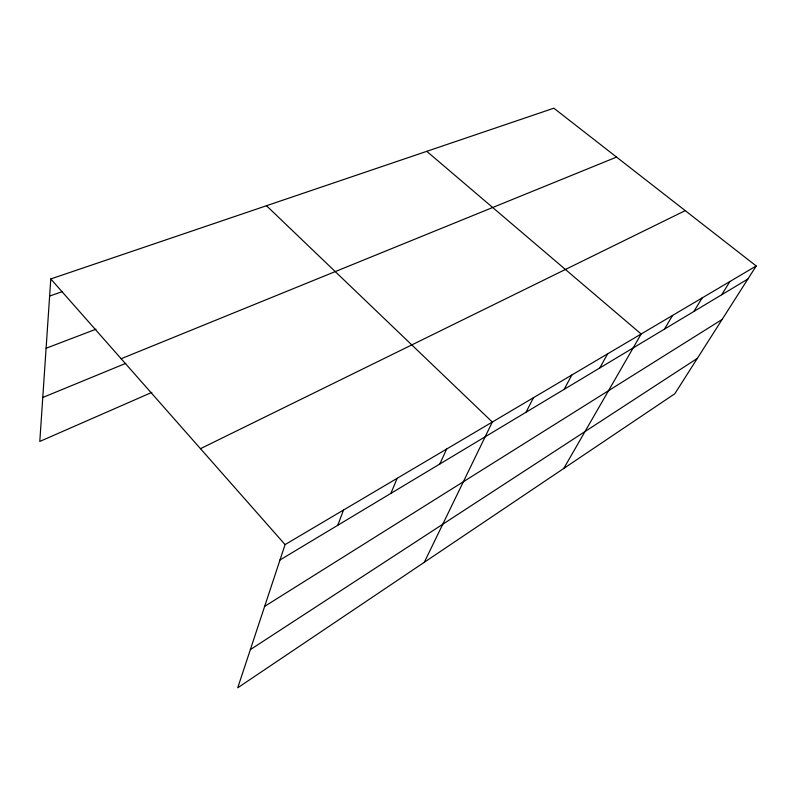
<?xml version="1.0" encoding="UTF-8"?>
<svg xmlns="http://www.w3.org/2000/svg" width="796" height="796" viewBox="0 0 796 796"><rect width="100%" height="100%" fill="white"/><g stroke="black" fill="none" stroke-linecap="round" stroke-linejoin="round"><path stroke-width="1.19" d="M756.2 265.964L285.077 544.603L237.725 687.804L674.799 393.761L756.2 265.964L553.857 108.196L50.785 278.938L39.8 441.432L151.907 392.358M337.753 525.28L343.524 510.037M390.856 493.401L397.174 478.306M439.84 463.988L446.616 449.063M424.318 562.265L492.316 422.039L266.481 205.726M526.037 412.238L533.479 397.692M564.155 389.353L571.827 375.006M599.776 367.961L607.637 353.832M563.757 468.466L641.158 334.002L426.765 151.33M664.461 329.126L672.59 315.415M693.923 311.435L702.142 297.933M721.673 294.769L729.962 281.486M250.352 649.626L697.346 358.359M264.66 606.363L722.141 319.435M280.003 559.966L747.872 279.038M200.483 448.675L685.237 210.632M42.765 397.493L125.768 363.354M121.151 358.727L616.562 157.091M46.098 348.25L95.998 329.206M49.621 296.062L62.396 291.595M50.785 278.938L285.077 544.603"/></g></svg>
